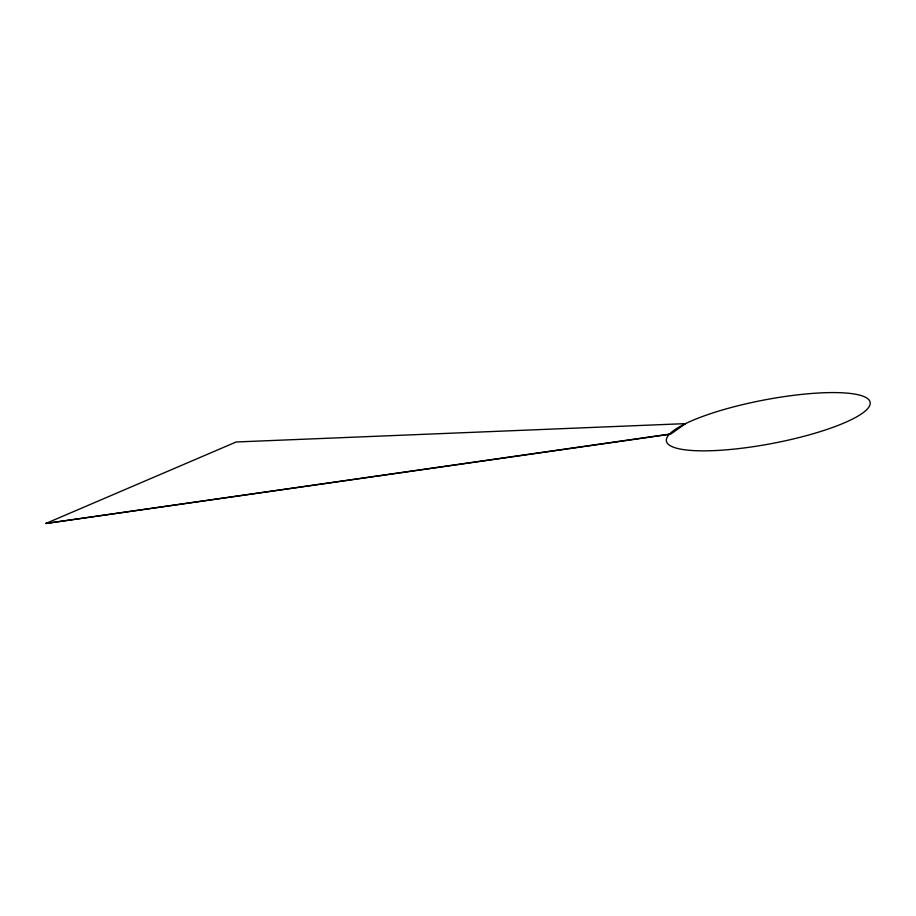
<?xml version="1.0" encoding="UTF-8"?>
<svg xmlns="http://www.w3.org/2000/svg" width="916" height="916" viewBox="0 0 916 916"><rect width="100%" height="100%" fill="white"/><g stroke="black" fill="none" stroke-linecap="round" stroke-linejoin="round"><path stroke-width="1.37" d="M45.8 523.483L236.179 441.981L685.534 423.627L671.027 433.898L45.8 523.483L669.344 434.356M715.419 450.546A103.68 22.099 -10.8 0 0 870.2 403.601A103.68 22.099 -10.8 0 0 719.323 410.895A103.68 22.099 -10.8 0 0 715.419 450.546"/></g></svg>
